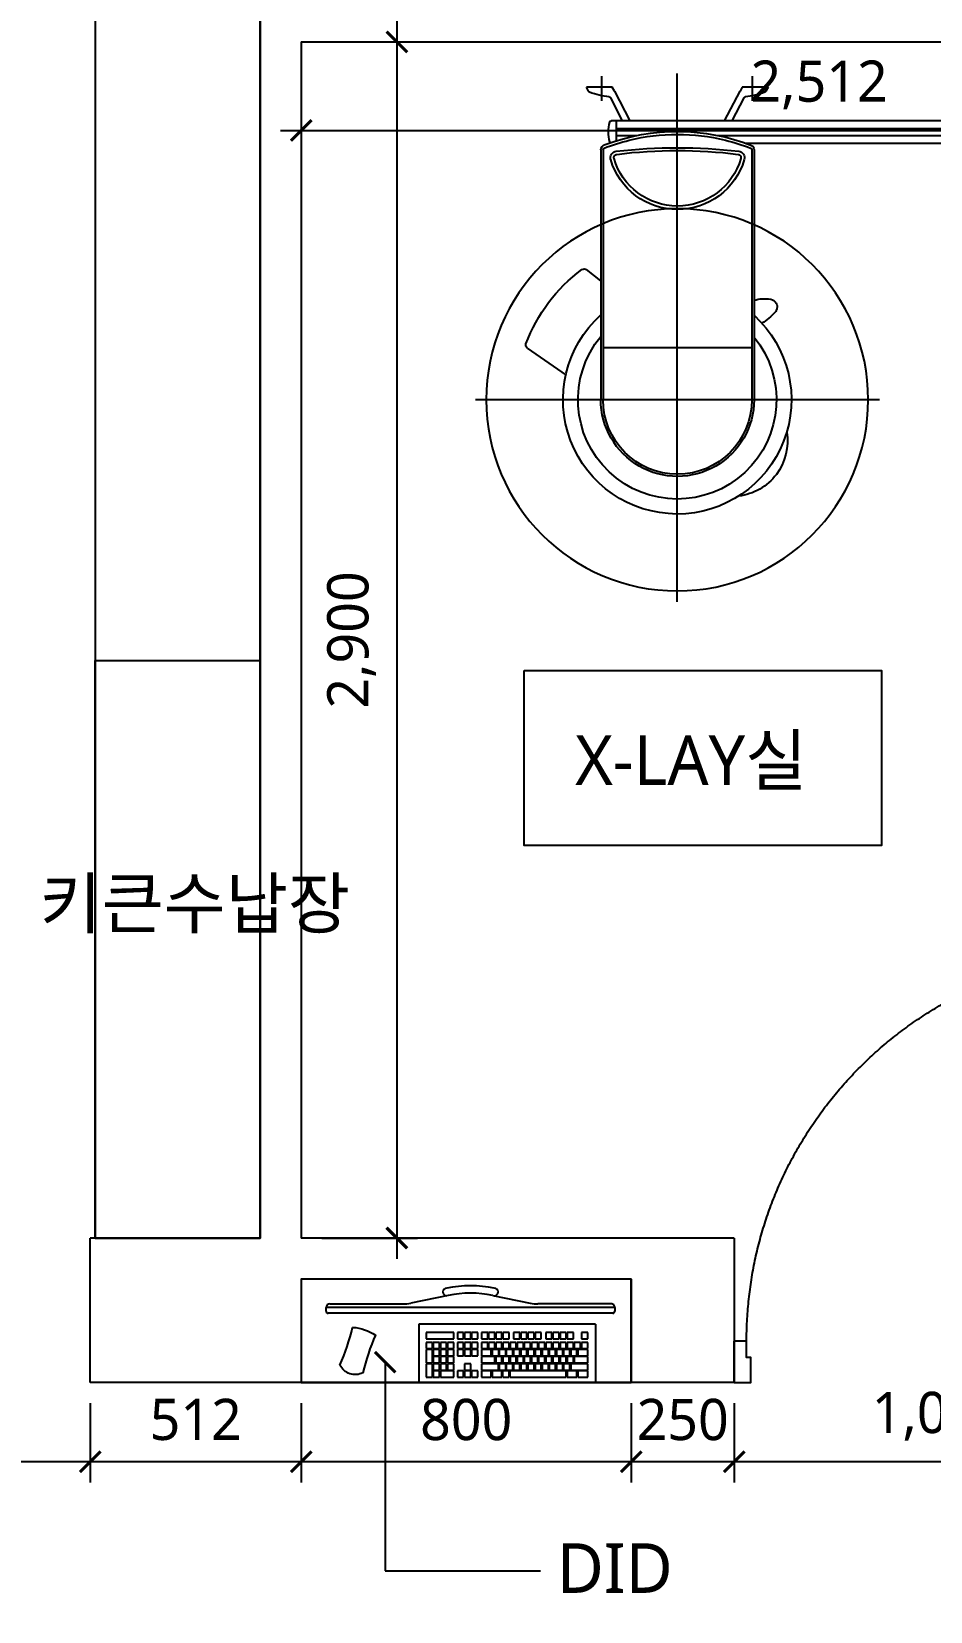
# Model space of a CAD drawing. Header units: metres. Extents: x 11578468 to 47831421, y -58341524 to -14256839.
# Drawn here: x 23789298 to 23791478, y -29031942 to -29028112 of the extents above; entities that cross this region are included whole.
import ezdxf

# ---------------------------------------------------------------- set-up
doc = ezdxf.new("R2010")
doc.units = ezdxf.units.M
doc.header["$LTSCALE"] = 50
doc.header["$MEASUREMENT"] = 0
doc.linetypes.add('CENTER2', pattern=[28.575, 19.05, -3.175, 3.175, -3.175])
doc.linetypes.add('CENTERX2', pattern=[4, 2.5, -0.5, 0.5, -0.5])
doc.layers.get('0').update_dxf_attribs({"linetype": 'CONTINUOUS'})
doc.layers.get('DEFPOINTS').update_dxf_attribs({"linetype": 'CONTINUOUS'})
for name, color, linetype in [('TEX', 7, 'CONTINUOUS'), ('wall', 3, 'CONTINUOUS'), ('WIN', 4, 'CONTINUOUS'), ('家具', 251, 'CONTINUOUS'), ('가구', 6, 'CONTINUOUS')]:
    doc.layers.add(name, color=color, linetype=linetype)
doc.layers.add('wall2', color=3, linetype='CONTINUOUS', lineweight=25)
doc.styles.add('HY 울릉도 L', font='malgun.ttf')
doc.styles.add('JT1', font='malgun.ttf')
doc.dimstyles.new('사본 50', dxfattribs={"dimscale": 50, "dimtxt": 2, "dimasz": 1, "dimexe": 1, "dimexo": 1, "dimgap": 1, "dimtad": 1, "dimdec": 0, "dimrnd": 0.05, "dimdsep": 46, "dimlunit": 6, "dimtxsty": 'HY 울릉도 L', "dimblk": 'ARCHTICK', "dimcen": 2.5, "dimdle": 1, "dimclrd": 133, "dimclre": 133, "dimclrt": 30, "dimadec": 0, "dimazin": 0, "dimtfac": 1, "dimtdec": 0, "dimtix": 1, "dimtmove": 2, "dimatfit": 3, "dimldrblk": 'ARCHTICK', "dimfxl": 1, "dimlwd": -1, "dimlwe": -1, "dimarcsym": 0})

# ---------------------------------------------------------------- blocks, each defined once
blk = doc.blocks.new('CT机')
at = {"layer": '家具', "color": 8, "linetype": 'CENTERX2', "ltscale": 0.01}
for p, q in [((9937.4, 2413), (9937.4, 2480.3)), ((10140.4, 1063.6), (10140.4, 2486.8)), ((10343.3, 2413), (10343.3, 2480.3)), ((9595.3, 1608.1), (10684.3, 1608.1))]:
    blk.add_line(p, q, dxfattribs=at)
at = {"layer": '家具'}
for p, q in [((9895.5, 2450.6), (9965.4, 2450.6)), ((9895.5, 2450.6), (9901.5, 2439.1)), ((9965.4, 2450.6), (9971, 2439.7)), ((9971, 2439.7), (9971.1, 2439.7)), ((10012.9, 2359.2), (9971.1, 2439.7)), ((10309.6, 2439.7), (10267.8, 2359.2)), ((10309.6, 2439.7), (10309.7, 2439.7)), ((10309.7, 2439.7), (10315.3, 2450.6)), ((10315.3, 2450.6), (10385.2, 2450.6)), ((10379.2, 2439.1), (10385.2, 2450.6)), ((8723.7, 2003.3), (8892, 2399.9)), ((9961, 2421.3), (9993.2, 2359.2)), ((10287.5, 2359.2), (10319.7, 2421.3)), ((9207.7, 2359.2), (10318, 2359.2)), ((10305.2, 2359.2), (10305.2, 2305.5)), ((9957.4, 2299.8), (9300.3, 2299.8)), ((10305.2, 2320.1), (10249, 2320.1)), ((9933.3, 2281.3), (9933.3, 1608.1)), ((10346.4, 2281.3), (10346.4, 1608.1)), ((9370.4, 2196.8), (9202, 1800.2)), ((10346.3, 1928.3), (10385, 1958.8)), ((9939.5, 1748.1), (10340.2, 1748.1)), ((10544.5, 1747.1), (10439.8, 1674.7))]:
    blk.add_line(p, q, dxfattribs=at)
at = {"layer": '家具', "color": 251}
for p, q in [((10305.2, 2338.9), (9243.7, 2338.9)), ((10030.7, 2320.1), (9272.7, 2320.1)), ((9939.5, 2281.3), (9939.5, 1608.1)), ((10340.2, 2281.3), (10340.2, 1608.1))]:
    blk.add_line(p, q, dxfattribs=at)
at = {"layer": '家具'}
for centre, major_axis, start_param, end_param in [((8933, 2382.5), (-31.5, -31.5), 3.926034, 5.096361), ((8930, 1824.4), (-426.1, -426.1), 3.129187, 3.921943), ((9905.9, 2441.3), (-3.5, -3.5), -0.306742, 0.410644), ((9976.6, 2621), (-140, 140), 1.981441, 2.25755), ((10304.1, 2621), (-140, -140), 0.884042, 1.160152), ((10374.8, 2441.3), (-3.5, 3.5), 2.730948, 3.448334), ((9004.8, 2339), (-34, 34), 5.808719, 6.728091), ((9066.7, 2146.2), (-177.2, -177.2), 3.758531, 4.237682), ((9026.3, 2051.3), (-248.7, 248.7), 4.931336, 5.261387), ((9956.6, 2419), (-3.5, -3.5), 2.834851, 3.828347), ((10324.1, 2419), (-3.5, 3.5), 5.596431, 6.589927), ((9066.6, 2146.3), (-177.2, 177.2), 4.384245, 4.863395), ((10139.8, 1782.8), (-387.7, -387.7), 3.563968, 4.300302), ((10317.9, 2354.6), (-3.24, -3.24), 2.672465, 3.900286), ((10226.9, 2329.5), (-70, -70), 2.084765, 2.627624), ((10318.5, 2304), (-2.8, -2.8), 1.411055, 2.084755), ((9248.3, 2235.7), (-34, -34), 1.893836, 2.813207), ((9947.5, 2281.3), (-10.1, 10.1), 6.065564, 7.070619), ((9976.8, 2260.2), (-12.4, 12.4), 5.623702, 7.354527), ((9977.7, 2260.3), (-6.4, -6.4), 4.053337, 5.784262), ((10139.8, 2308), (-125.9, 125.9), 1.071873, 3.640516), ((10139.8, 845), (-1019.7, -1019.7), 3.812134, 4.041848), ((10139.8, 984.2), (-916, -916), 3.800644, 4.053337), ((10301.9, 2260.3), (-6.4, 6.4), 3.640516, 5.371441), ((10302.9, 2260.2), (-12.4, 12.4), 3.641048, 5.371872), ((10332.1, 2281.3), (-10.1, 10.1), 3.924955, 5.329229), ((9329.4, 2214.2), (-31.5, -31.5), 1.954769, 3.125097), ((10139.8, 2308.1), (-132.6, 132.6), 1.071298, 3.641091), ((9040.1, 2083.7), (-117.9, -117.9), -1.125128, 1.893073), ((10140.4, 1608.1), (-364, 364), 0.785398, 7.068583), ((8764.6, 1985.9), (-31.5, -31.5), -1.186824, 0.286236), ((10391.1, 1950.8), (-7.07, 7.07), 4.865147, 6.152286), ((10139.8, 1608.1), (-307.6, 307.6), 4.280378, 4.865147), ((9863.5, 4023.4), (-1668.4, 1668.4), 1.861532, 2.048005), ((9894.9, 1854), (-18.4, -18.4), 4.175297, 4.905165), ((9904.6, 1783.2), (-68.8, -68.8), 3.627228, 4.093164), ((10140.4, 1608.1), (-297.7, -77.7), -1.088128, 3.723453), ((9890.2, 1858.9), (-13.7, 13.7), 0.268823, 1.052289), ((9889.5, 1857.3), (-12.9, -12.9), -0.595835, 0.009098), ((10026.7, 1985), (-145.5, -145.5), -0.031593, 0.193767), ((9161.1, 1817.6), (-31.5, -31.5), 0.481709, 1.954769), ((10140.4, 1608.1), (-189, -189), -1.470299, 3.047153), ((10538.5, 1755.2), (-7.07, 7.07), 2.99324, 4.280378), ((10139.8, 1608.1), (-146, 146), 0.785398, 3.926991), ((9992.5, 1497), (-105.6, 105.6), 0.622062, 2.23845)]:
    blk.add_ellipse(centre, major_axis=major_axis, ratio=1, start_param=start_param, end_param=end_param, dxfattribs=at)
at = {"layer": '家具', "color": 251}
for centre, major_axis, start_param, end_param in [((10142.2, 1772.9), (-389.3, -389.3), 4.169327, 4.297818), ((10139.8, 1781.2), (-383.2, -383.2), 3.685255, 4.168727), ((10137.5, 1772.9), (-389.3, 389.3), 5.126958, 5.255453), ((9944.6, 2281.3), (-3.59, 3.59), 5.868761, 7.068207), ((10335.1, 2281.3), (-3.59, -3.59), 2.356571, 3.556017), ((10139.8, 1608.1), (-141.7, -141.7), -0.785398, 2.356194)]:
    blk.add_ellipse(centre, major_axis=major_axis, ratio=1, start_param=start_param, end_param=end_param, dxfattribs=at)
at = {"layer": '家具'}
for points, knots in [([(8959.5, 2355.1), (8951.9, 2333.7), (8937.6, 2293.4), (8917.3, 2236.2), (8899.4, 2185.6), (8888.1, 2154), (8882.9, 2139.3)], [0, 0, 0, 0, 68.626498, 129.641678, 183.841932, 231.31563, 231.31563, 231.31563, 231.31563]), ([(9189.3, 2009.2), (9196.3, 2023.3), (9211.3, 2053.5), (9235.3, 2101.8), (9262.3, 2156), (9281.3, 2194.2), (9291.3, 2214.2)], [0, 0, 0, 0, 47.690633, 102.195027, 163.378696, 231.31563, 231.31563, 231.31563, 231.31563]), ([(8801.3, 2186.2), (8802.3, 2189.2), (8804.4, 2195.3), (8807.3, 2200.9), (8808.8, 2203.8)], [0, 0, 0, 0, 9.665258, 19.331666, 19.331666, 19.331666, 19.331666])]:
    blk.add_open_spline(points, degree=3, knots=knots, dxfattribs=at)
blk = doc.blocks.new('374982739')
for p, q in [((23848107.6, -29101178.4), (23848107.6, -29101356.3)), ((23848116.6, -29101169.4), (23848116.6, -29101169.4)), ((23848116.6, -29101169.4), (23848125.6, -29101169.4)), ((23848130.1, -29101173.9), (23848130.1, -29101864.9)), ((23848156.4, -29101216.2), (23848298.1, -29101216.2)), ((23848156.4, -29101216.2), (23848156.4, -29101644.8)), ((23848177.1, -29101235.2), (23848177.1, -29101250.4)), ((23848192.2, -29101235.2), (23848177.1, -29101235.2)), ((23848192.2, -29101250.4), (23848192.2, -29101235.2)), ((23848200.9, -29101235.2), (23848200.9, -29101250.4)), ((23848216, -29101235.2), (23848200.9, -29101235.2)), ((23848216, -29101250.4), (23848216, -29101235.2)), ((23848218.2, -29101235.2), (23848218.2, -29101259)), ((23848233.3, -29101235.2), (23848218.2, -29101235.2)), ((23848233.3, -29101259), (23848233.3, -29101235.2)), ((23848235.5, -29101235.2), (23848235.5, -29101267.7)), ((23848250.7, -29101235.2), (23848235.5, -29101235.2)), ((23848250.7, -29101267.7), (23848250.7, -29101235.2)), ((23848252.8, -29101235.2), (23848252.8, -29101276.4)), ((23848268, -29101235.2), (23848252.8, -29101235.2)), ((23848268, -29101276.4), (23848268, -29101235.2)), ((23848270.1, -29101235.2), (23848270.1, -29101259)), ((23848285.3, -29101235.2), (23848270.1, -29101235.2)), ((23848285.3, -29101259), (23848285.3, -29101235.2)), ((23848298.1, -29101644.8), (23848298.1, -29101216.2)), ((23848177.1, -29101250.4), (23848192.2, -29101250.4)), ((23848177.1, -29101269.9), (23848177.1, -29101285)), ((23848192.2, -29101269.9), (23848177.1, -29101269.9)), ((23848192.2, -29101285), (23848192.2, -29101269.9)), ((23848200.9, -29101250.4), (23848216, -29101250.4)), ((23848216, -29101252.6), (23848200.9, -29101252.6)), ((23848200.9, -29101252.6), (23848200.9, -29101267.7)), ((23848200.9, -29101267.7), (23848216, -29101267.7)), ((23848216, -29101269.9), (23848200.9, -29101269.9)), ((23848200.9, -29101269.9), (23848200.9, -29101285)), ((23848216, -29101267.7), (23848216, -29101252.6)), ((23848216, -29101285), (23848216, -29101269.9)), ((23848218.2, -29101259), (23848233.3, -29101259)), ((23848218.2, -29101261.2), (23848218.2, -29101276.4)), ((23848233.3, -29101261.2), (23848218.2, -29101261.2)), ((23848218.2, -29101276.4), (23848233.3, -29101276.4)), ((23848218.2, -29101278.5), (23848218.2, -29101293.7)), ((23848233.3, -29101278.5), (23848218.2, -29101278.5)), ((23848233.3, -29101276.4), (23848233.3, -29101261.2)), ((23848233.3, -29101293.7), (23848233.3, -29101278.5)), ((23848235.5, -29101267.7), (23848250.7, -29101267.7)), ((23848235.5, -29101269.9), (23848235.5, -29101285)), ((23848250.7, -29101269.9), (23848235.5, -29101269.9)), ((23848250.7, -29101285), (23848250.7, -29101269.9)), ((23848252.8, -29101276.4), (23848268, -29101276.4)), ((23848252.8, -29101278.5), (23848252.8, -29101293.7)), ((23848268, -29101278.5), (23848252.8, -29101278.5)), ((23848268, -29101293.7), (23848268, -29101278.5)), ((23848270.1, -29101259), (23848285.3, -29101259)), ((23848270.1, -29101261.2), (23848270.1, -29101285)), ((23848285.3, -29101261.2), (23848270.1, -29101261.2)), ((23848285.3, -29101285), (23848285.3, -29101261.2)), ((23848177.1, -29101285), (23848192.2, -29101285)), ((23848177.1, -29101287.2), (23848177.1, -29101302.3)), ((23848192.2, -29101287.2), (23848177.1, -29101287.2)), ((23848177.1, -29101302.3), (23848192.2, -29101302.3)), ((23848177.1, -29101304.5), (23848177.1, -29101319.6)), ((23848192.2, -29101304.5), (23848177.1, -29101304.5)), ((23848192.2, -29101302.3), (23848192.2, -29101287.2)), ((23848192.2, -29101319.6), (23848192.2, -29101304.5)), ((23848200.9, -29101285), (23848216, -29101285)), ((23848200.9, -29101287.2), (23848200.9, -29101302.3)), ((23848216, -29101287.2), (23848200.9, -29101287.2)), ((23848200.9, -29101302.3), (23848216, -29101302.3)), ((23848216, -29101304.5), (23848200.9, -29101304.5)), ((23848200.9, -29101304.5), (23848200.9, -29101319.6)), ((23848216, -29101302.3), (23848216, -29101287.2)), ((23848216, -29101319.6), (23848216, -29101304.5)), ((23848218.2, -29101293.7), (23848233.3, -29101293.7)), ((23848218.2, -29101295.8), (23848218.2, -29101311)), ((23848233.3, -29101295.8), (23848218.2, -29101295.8)), ((23848218.2, -29101311), (23848233.3, -29101311)), ((23848218.2, -29101313.2), (23848218.2, -29101328.3)), ((23848233.3, -29101313.2), (23848218.2, -29101313.2)), ((23848233.3, -29101311), (23848233.3, -29101295.8)), ((23848233.3, -29101328.3), (23848233.3, -29101313.2)), ((23848235.5, -29101285), (23848250.7, -29101285)), ((23848235.5, -29101287.2), (23848235.5, -29101302.3)), ((23848250.7, -29101287.2), (23848235.5, -29101287.2)), ((23848235.5, -29101302.3), (23848250.7, -29101302.3)), ((23848250.7, -29101304.5), (23848235.5, -29101304.5)), ((23848235.5, -29101304.5), (23848235.5, -29101319.6)), ((23848250.7, -29101302.3), (23848250.7, -29101287.2)), ((23848250.7, -29101319.6), (23848250.7, -29101304.5)), ((23848252.8, -29101293.7), (23848268, -29101293.7)), ((23848252.8, -29101295.8), (23848252.8, -29101311)), ((23848268, -29101295.8), (23848252.8, -29101295.8)), ((23848252.8, -29101311), (23848268, -29101311)), ((23848252.8, -29101313.2), (23848252.8, -29101328.3)), ((23848268, -29101313.2), (23848252.8, -29101313.2)), ((23848268, -29101311), (23848268, -29101295.8)), ((23848268, -29101328.3), (23848268, -29101313.2)), ((23848270.1, -29101285), (23848285.3, -29101285)), ((23848270.1, -29101287.2), (23848270.1, -29101423.5)), ((23848285.3, -29101287.2), (23848270.1, -29101287.2)), ((23848285.3, -29101423.5), (23848285.3, -29101287.2)), ((23848177.1, -29101319.6), (23848192.2, -29101319.6)), ((23848177.1, -29101321.8), (23848177.1, -29101337)), ((23848192.2, -29101321.8), (23848177.1, -29101321.8)), ((23848177.1, -29101337), (23848192.2, -29101337)), ((23848177.1, -29101347.8), (23848177.1, -29101362.9)), ((23848192.2, -29101347.8), (23848177.1, -29101347.8)), ((23848192.2, -29101337), (23848192.2, -29101321.8)), ((23848192.2, -29101362.9), (23848192.2, -29101347.8)), ((23848200.9, -29101319.6), (23848216, -29101319.6)), ((23848216, -29101321.8), (23848200.9, -29101321.8)), ((23848200.9, -29101321.8), (23848200.9, -29101337)), ((23848200.9, -29101337), (23848216, -29101337)), ((23848200.9, -29101339.1), (23848200.9, -29101354.3)), ((23848216, -29101339.1), (23848200.9, -29101339.1)), ((23848200.9, -29101354.3), (23848216, -29101354.3)), ((23848200.9, -29101356.4), (23848200.9, -29101371.6)), ((23848216, -29101356.4), (23848200.9, -29101356.4)), ((23848216, -29101337), (23848216, -29101321.8)), ((23848216, -29101354.3), (23848216, -29101339.1)), ((23848216, -29101371.6), (23848216, -29101356.4)), ((23848218.2, -29101328.3), (23848233.3, -29101328.3)), ((23848218.2, -29101330.5), (23848218.2, -29101345.6)), ((23848233.3, -29101330.5), (23848218.2, -29101330.5)), ((23848218.2, -29101345.6), (23848233.3, -29101345.6)), ((23848233.3, -29101347.8), (23848218.2, -29101347.8)), ((23848218.2, -29101347.8), (23848218.2, -29101362.9)), ((23848233.3, -29101345.6), (23848233.3, -29101330.5)), ((23848233.3, -29101362.9), (23848233.3, -29101347.8)), ((23848235.5, -29101319.6), (23848250.7, -29101319.6)), ((23848250.7, -29101321.8), (23848235.5, -29101321.8)), ((23848235.5, -29101321.8), (23848235.5, -29101337)), ((23848235.5, -29101337), (23848250.7, -29101337)), ((23848235.5, -29101339.1), (23848235.5, -29101354.3)), ((23848250.7, -29101339.1), (23848235.5, -29101339.1)), ((23848235.5, -29101354.3), (23848250.7, -29101354.3)), ((23848235.5, -29101356.4), (23848235.5, -29101371.6)), ((23848250.7, -29101356.4), (23848235.5, -29101356.4)), ((23848250.7, -29101337), (23848250.7, -29101321.8)), ((23848250.7, -29101354.3), (23848250.7, -29101339.1)), ((23848250.7, -29101371.6), (23848250.7, -29101356.4)), ((23848252.8, -29101328.3), (23848268, -29101328.3)), ((23848252.8, -29101330.5), (23848252.8, -29101345.6)), ((23848268, -29101330.5), (23848252.8, -29101330.5)), ((23848252.8, -29101345.6), (23848268, -29101345.6)), ((23848252.8, -29101347.8), (23848252.8, -29101362.9)), ((23848268, -29101347.8), (23848252.8, -29101347.8)), ((23848268, -29101345.6), (23848268, -29101330.5)), ((23848268, -29101362.9), (23848268, -29101347.8)), ((23848087.2, -29101465.3), (23848105.8, -29101374.3)), ((23848177.1, -29101362.9), (23848192.2, -29101362.9)), ((23848177.1, -29101365.1), (23848177.1, -29101380.3)), ((23848192.2, -29101365.1), (23848177.1, -29101365.1)), ((23848177.1, -29101380.3), (23848192.2, -29101380.3)), ((23848192.2, -29101382.4), (23848177.1, -29101382.4)), ((23848177.1, -29101382.4), (23848177.1, -29101397.6)), ((23848192.2, -29101380.3), (23848192.2, -29101365.1)), ((23848192.2, -29101397.6), (23848192.2, -29101382.4)), ((23848200.9, -29101371.6), (23848216, -29101371.6)), ((23848200.9, -29101373.8), (23848200.9, -29101388.9)), ((23848216, -29101373.8), (23848200.9, -29101373.8)), ((23848200.9, -29101388.9), (23848216, -29101388.9)), ((23848200.9, -29101391.1), (23848200.9, -29101406.2)), ((23848216, -29101391.1), (23848200.9, -29101391.1)), ((23848216, -29101388.9), (23848216, -29101373.8)), ((23848216, -29101406.2), (23848216, -29101391.1)), ((23848218.2, -29101362.9), (23848233.3, -29101362.9)), ((23848218.2, -29101365.1), (23848218.2, -29101380.3)), ((23848233.3, -29101365.1), (23848218.2, -29101365.1)), ((23848218.2, -29101380.3), (23848233.3, -29101380.3)), ((23848233.3, -29101382.4), (23848218.2, -29101382.4)), ((23848218.2, -29101382.4), (23848218.2, -29101397.6)), ((23848233.3, -29101380.3), (23848233.3, -29101365.1)), ((23848233.3, -29101397.6), (23848233.3, -29101382.4)), ((23848235.5, -29101371.6), (23848250.7, -29101371.6)), ((23848235.5, -29101373.8), (23848235.5, -29101388.9)), ((23848250.7, -29101373.8), (23848235.5, -29101373.8)), ((23848235.5, -29101388.9), (23848250.7, -29101388.9)), ((23848250.7, -29101391.1), (23848235.5, -29101391.1)), ((23848235.5, -29101391.1), (23848235.5, -29101406.2)), ((23848250.7, -29101388.9), (23848250.7, -29101373.8)), ((23848250.7, -29101406.2), (23848250.7, -29101391.1)), ((23848252.8, -29101362.9), (23848268, -29101362.9)), ((23848252.8, -29101365.1), (23848252.8, -29101380.3)), ((23848268, -29101365.1), (23848252.8, -29101365.1)), ((23848252.8, -29101380.3), (23848268, -29101380.3)), ((23848252.8, -29101382.4), (23848252.8, -29101397.6)), ((23848268, -29101382.4), (23848252.8, -29101382.4)), ((23848268, -29101380.3), (23848268, -29101365.1)), ((23848268, -29101397.6), (23848268, -29101382.4)), ((23848177.1, -29101397.6), (23848192.2, -29101397.6)), ((23848177.1, -29101399.7), (23848177.1, -29101414.9)), ((23848192.2, -29101399.7), (23848177.1, -29101399.7)), ((23848177.1, -29101414.9), (23848192.2, -29101414.9)), ((23848177.1, -29101425.7), (23848177.1, -29101440.9)), ((23848192.2, -29101425.7), (23848177.1, -29101425.7)), ((23848192.2, -29101414.9), (23848192.2, -29101399.7)), ((23848192.2, -29101440.9), (23848192.2, -29101425.7)), ((23848200.9, -29101406.2), (23848216, -29101406.2)), ((23848216, -29101408.4), (23848200.9, -29101408.4)), ((23848200.9, -29101408.4), (23848200.9, -29101423.5)), ((23848200.9, -29101423.5), (23848216, -29101423.5)), ((23848216, -29101425.7), (23848200.9, -29101425.7)), ((23848200.9, -29101425.7), (23848200.9, -29101440.9)), ((23848216, -29101423.5), (23848216, -29101408.4)), ((23848216, -29101440.9), (23848216, -29101425.7)), ((23848218.2, -29101397.6), (23848233.3, -29101397.6)), ((23848218.2, -29101399.7), (23848218.2, -29101414.9)), ((23848233.3, -29101399.7), (23848218.2, -29101399.7)), ((23848218.2, -29101414.9), (23848233.3, -29101414.9)), ((23848218.2, -29101417), (23848218.2, -29101432.2)), ((23848233.3, -29101417), (23848218.2, -29101417)), ((23848233.3, -29101432.2), (23848218.2, -29101432.2)), ((23848233.3, -29101414.9), (23848233.3, -29101399.7)), ((23848233.3, -29101432.2), (23848233.3, -29101417)), ((23848235.5, -29101406.2), (23848250.7, -29101406.2)), ((23848235.5, -29101408.4), (23848235.5, -29101423.5)), ((23848250.7, -29101408.4), (23848235.5, -29101408.4)), ((23848235.5, -29101423.5), (23848250.7, -29101423.5)), ((23848250.7, -29101425.7), (23848235.5, -29101425.7)), ((23848235.5, -29101425.7), (23848235.5, -29101440.9)), ((23848250.7, -29101423.5), (23848250.7, -29101408.4)), ((23848250.7, -29101440.9), (23848250.7, -29101425.7)), ((23848252.8, -29101397.6), (23848268, -29101397.6)), ((23848268, -29101399.7), (23848252.8, -29101399.7)), ((23848252.8, -29101399.7), (23848252.8, -29101414.9)), ((23848252.8, -29101414.9), (23848268, -29101414.9)), ((23848252.8, -29101417), (23848252.8, -29101432.2)), ((23848268, -29101417), (23848252.8, -29101417)), ((23848268, -29101432.2), (23848252.8, -29101432.2)), ((23848268, -29101414.9), (23848268, -29101399.7)), ((23848268, -29101432.2), (23848268, -29101417)), ((23848285.3, -29101423.5), (23848270.1, -29101423.5)), ((23848285.3, -29101425.7), (23848270.1, -29101425.7)), ((23848270.1, -29101425.7), (23848270.1, -29101440.9)), ((23848285.3, -29101440.9), (23848285.3, -29101425.7)), ((23848177.1, -29101440.9), (23848192.2, -29101440.9)), ((23848177.1, -29101443), (23848177.1, -29101458.2)), ((23848192.2, -29101443), (23848177.1, -29101443)), ((23848177.1, -29101458.2), (23848192.2, -29101458.2)), ((23848177.1, -29101460.3), (23848177.1, -29101475.5)), ((23848192.2, -29101460.3), (23848177.1, -29101460.3)), ((23848192.2, -29101458.2), (23848192.2, -29101443)), ((23848192.2, -29101475.5), (23848192.2, -29101460.3)), ((23848200.9, -29101440.9), (23848216, -29101440.9)), ((23848216, -29101443), (23848200.9, -29101443)), ((23848200.9, -29101443), (23848200.9, -29101458.2)), ((23848200.9, -29101458.2), (23848216, -29101458.2)), ((23848216, -29101460.3), (23848200.9, -29101460.3)), ((23848200.9, -29101460.3), (23848200.9, -29101475.5)), ((23848216, -29101458.2), (23848216, -29101443)), ((23848216, -29101475.5), (23848216, -29101460.3)), ((23848218.2, -29101434.4), (23848218.2, -29101449.5)), ((23848218.2, -29101434.4), (23848233.3, -29101434.4)), ((23848218.2, -29101449.5), (23848233.3, -29101449.5)), ((23848218.2, -29101451.7), (23848218.2, -29101466.8)), ((23848218.2, -29101451.7), (23848233.3, -29101451.7)), ((23848218.2, -29101466.8), (23848233.3, -29101466.8)), ((23848218.2, -29101469), (23848218.2, -29101492.8)), ((23848233.3, -29101469), (23848218.2, -29101469)), ((23848233.3, -29101449.5), (23848233.3, -29101434.4)), ((23848233.3, -29101466.8), (23848233.3, -29101451.7)), ((23848233.3, -29101492.8), (23848233.3, -29101469)), ((23848235.5, -29101440.9), (23848250.7, -29101440.9)), ((23848235.5, -29101443), (23848235.5, -29101458.2)), ((23848250.7, -29101443), (23848235.5, -29101443)), ((23848235.5, -29101458.2), (23848250.7, -29101458.2)), ((23848235.5, -29101460.3), (23848235.5, -29101492.8)), ((23848250.7, -29101460.3), (23848235.5, -29101460.3)), ((23848250.7, -29101458.2), (23848250.7, -29101443)), ((23848250.7, -29101492.8), (23848250.7, -29101460.3)), ((23848252.8, -29101434.4), (23848252.8, -29101449.5)), ((23848252.8, -29101434.4), (23848268, -29101434.4)), ((23848252.8, -29101449.5), (23848268, -29101449.5)), ((23848252.8, -29101451.7), (23848252.8, -29101492.8)), ((23848268, -29101451.7), (23848252.8, -29101451.7)), ((23848268, -29101449.5), (23848268, -29101434.4)), ((23848268, -29101492.8), (23848268, -29101451.7)), ((23848285.3, -29101440.9), (23848270.1, -29101440.9)), ((23848270.1, -29101443), (23848270.1, -29101466.8)), ((23848285.3, -29101443), (23848270.1, -29101443)), ((23848270.1, -29101466.8), (23848285.3, -29101466.8)), ((23848270.1, -29101469), (23848270.1, -29101492.8)), ((23848285.3, -29101469), (23848270.1, -29101469)), ((23848285.3, -29101466.8), (23848285.3, -29101443)), ((23848285.3, -29101492.8), (23848285.3, -29101469)), ((23848177.1, -29101475.5), (23848192.2, -29101475.5)), ((23848177.1, -29101477.6), (23848177.1, -29101492.8)), ((23848192.2, -29101477.6), (23848177.1, -29101477.6)), ((23848177.1, -29101492.8), (23848192.2, -29101492.8)), ((23848177.1, -29101501.5), (23848177.1, -29101516.6)), ((23848192.2, -29101501.5), (23848177.1, -29101501.5)), ((23848192.2, -29101492.8), (23848192.2, -29101477.6)), ((23848192.2, -29101516.6), (23848192.2, -29101501.5)), ((23848200.9, -29101475.5), (23848216, -29101475.5)), ((23848200.9, -29101477.6), (23848200.9, -29101492.8)), ((23848216, -29101477.6), (23848200.9, -29101477.6)), ((23848200.9, -29101492.8), (23848216, -29101492.8)), ((23848216, -29101501.5), (23848200.9, -29101501.5)), ((23848200.9, -29101501.5), (23848200.9, -29101516.6)), ((23848216, -29101492.8), (23848216, -29101477.6)), ((23848216, -29101516.6), (23848216, -29101501.5)), ((23848218.2, -29101492.8), (23848233.3, -29101492.8)), ((23848218.2, -29101501.5), (23848218.2, -29101516.6)), ((23848233.3, -29101501.5), (23848218.2, -29101501.5)), ((23848233.3, -29101516.6), (23848233.3, -29101501.5)), ((23848235.5, -29101492.8), (23848250.7, -29101492.8)), ((23848252.8, -29101492.8), (23848268, -29101492.8)), ((23848270.1, -29101492.8), (23848285.3, -29101492.8)), ((23848270.1, -29101501.5), (23848270.1, -29101516.6)), ((23848285.3, -29101501.5), (23848270.1, -29101501.5)), ((23848285.3, -29101516.6), (23848285.3, -29101501.5)), ((23848177.1, -29101516.6), (23848192.2, -29101516.6)), ((23848177.1, -29101518.8), (23848177.1, -29101533.9)), ((23848192.2, -29101518.8), (23848177.1, -29101518.8)), ((23848177.1, -29101533.9), (23848192.2, -29101533.9)), ((23848177.1, -29101536.1), (23848177.1, -29101551.2)), ((23848192.2, -29101536.1), (23848177.1, -29101536.1)), ((23848192.2, -29101533.9), (23848192.2, -29101518.8)), ((23848192.2, -29101551.2), (23848192.2, -29101536.1)), ((23848200.9, -29101516.6), (23848216, -29101516.6)), ((23848216, -29101518.8), (23848200.9, -29101518.8)), ((23848200.9, -29101518.8), (23848200.9, -29101533.9)), ((23848200.9, -29101533.9), (23848216, -29101533.9)), ((23848200.9, -29101536.1), (23848200.9, -29101551.2)), ((23848216, -29101536.1), (23848200.9, -29101536.1)), ((23848216, -29101533.9), (23848216, -29101518.8)), ((23848216, -29101551.2), (23848216, -29101536.1)), ((23848218.2, -29101516.6), (23848233.3, -29101516.6)), ((23848218.2, -29101518.8), (23848218.2, -29101533.9)), ((23848233.3, -29101518.8), (23848218.2, -29101518.8)), ((23848218.2, -29101533.9), (23848233.3, -29101533.9)), ((23848218.2, -29101536.1), (23848218.2, -29101551.2)), ((23848233.3, -29101536.1), (23848218.2, -29101536.1)), ((23848233.3, -29101533.9), (23848233.3, -29101518.8)), ((23848233.3, -29101551.2), (23848233.3, -29101536.1)), ((23848252.8, -29101518.8), (23848252.8, -29101533.9)), ((23848268, -29101518.8), (23848252.8, -29101518.8)), ((23848252.8, -29101533.9), (23848268, -29101533.9)), ((23848268, -29101533.9), (23848268, -29101518.8)), ((23848270.1, -29101516.6), (23848285.3, -29101516.6)), ((23848285.3, -29101518.8), (23848270.1, -29101518.8)), ((23848270.1, -29101518.8), (23848270.1, -29101533.9)), ((23848270.1, -29101533.9), (23848285.3, -29101533.9)), ((23848270.1, -29101536.1), (23848270.1, -29101551.2)), ((23848285.3, -29101536.1), (23848270.1, -29101536.1)), ((23848285.3, -29101533.9), (23848285.3, -29101518.8)), ((23848285.3, -29101551.2), (23848285.3, -29101536.1)), ((23848177.1, -29101551.2), (23848192.2, -29101551.2)), ((23848177.1, -29101559.9), (23848177.1, -29101627)), ((23848192.2, -29101559.9), (23848177.1, -29101559.9)), ((23848192.2, -29101627), (23848192.2, -29101559.9)), ((23848200.9, -29101551.2), (23848216, -29101551.2)), ((23848216, -29101559.9), (23848200.9, -29101559.9)), ((23848200.9, -29101559.9), (23848200.9, -29101575)), ((23848200.9, -29101575), (23848216, -29101575)), ((23848200.9, -29101577.2), (23848200.9, -29101592.4)), ((23848216, -29101577.2), (23848200.9, -29101577.2)), ((23848216, -29101575), (23848216, -29101559.9)), ((23848216, -29101592.4), (23848216, -29101577.2)), ((23848218.2, -29101551.2), (23848233.3, -29101551.2)), ((23848218.2, -29101559.9), (23848218.2, -29101575)), ((23848233.3, -29101559.9), (23848218.2, -29101559.9)), ((23848218.2, -29101575), (23848233.3, -29101575)), ((23848218.2, -29101577.2), (23848218.2, -29101592.4)), ((23848233.3, -29101577.2), (23848218.2, -29101577.2)), ((23848233.3, -29101575), (23848233.3, -29101559.9)), ((23848233.3, -29101592.4), (23848233.3, -29101577.2)), ((23848235.5, -29101559.9), (23848235.5, -29101575)), ((23848250.7, -29101559.9), (23848235.5, -29101559.9)), ((23848235.5, -29101575), (23848250.7, -29101575)), ((23848235.5, -29101577.2), (23848235.5, -29101592.4)), ((23848250.7, -29101577.2), (23848235.5, -29101577.2)), ((23848250.7, -29101575), (23848250.7, -29101559.9)), ((23848250.7, -29101592.4), (23848250.7, -29101577.2)), ((23848252.8, -29101559.9), (23848252.8, -29101575)), ((23848268, -29101559.9), (23848252.8, -29101559.9)), ((23848252.8, -29101575), (23848268, -29101575)), ((23848252.8, -29101577.2), (23848252.8, -29101592.4)), ((23848268, -29101577.2), (23848252.8, -29101577.2)), ((23848268, -29101575), (23848268, -29101559.9)), ((23848268, -29101592.4), (23848268, -29101577.2)), ((23848270.1, -29101551.2), (23848285.3, -29101551.2)), ((23848270.1, -29101559.9), (23848270.1, -29101592.4)), ((23848285.3, -29101559.9), (23848270.1, -29101559.9)), ((23848285.3, -29101592.4), (23848285.3, -29101559.9)), ((23848200.9, -29101592.4), (23848216, -29101592.4)), ((23848216, -29101594.5), (23848200.9, -29101594.5)), ((23848200.9, -29101594.5), (23848200.9, -29101609.7)), ((23848200.9, -29101609.7), (23848216, -29101609.7)), ((23848200.9, -29101611.8), (23848200.9, -29101627)), ((23848216, -29101611.8), (23848200.9, -29101611.8)), ((23848216, -29101609.7), (23848216, -29101594.5)), ((23848216, -29101627), (23848216, -29101611.8)), ((23848218.2, -29101592.4), (23848233.3, -29101592.4)), ((23848218.2, -29101594.5), (23848218.2, -29101609.7)), ((23848233.3, -29101594.5), (23848218.2, -29101594.5)), ((23848218.2, -29101609.7), (23848233.3, -29101609.7)), ((23848218.2, -29101611.8), (23848218.2, -29101627)), ((23848250.7, -29101611.8), (23848218.2, -29101611.8)), ((23848233.3, -29101609.7), (23848233.3, -29101594.5)), ((23848235.5, -29101592.4), (23848250.7, -29101592.4)), ((23848250.7, -29101594.5), (23848235.5, -29101594.5)), ((23848235.5, -29101594.5), (23848235.5, -29101609.7)), ((23848235.5, -29101609.7), (23848250.7, -29101609.7)), ((23848250.7, -29101609.7), (23848250.7, -29101594.5)), ((23848250.7, -29101627), (23848250.7, -29101611.8)), ((23848252.8, -29101592.4), (23848268, -29101592.4)), ((23848268, -29101594.5), (23848252.8, -29101594.5)), ((23848252.8, -29101594.5), (23848252.8, -29101609.7)), ((23848252.8, -29101609.7), (23848268, -29101609.7)), ((23848252.8, -29101611.8), (23848252.8, -29101627)), ((23848285.3, -29101611.8), (23848252.8, -29101611.8)), ((23848268, -29101609.7), (23848268, -29101594.5)), ((23848270.1, -29101592.4), (23848285.3, -29101592.4)), ((23848285.3, -29101594.5), (23848270.1, -29101594.5)), ((23848270.1, -29101594.5), (23848270.1, -29101609.7)), ((23848270.1, -29101609.7), (23848285.3, -29101609.7)), ((23848285.3, -29101609.7), (23848285.3, -29101594.5)), ((23848285.3, -29101627), (23848285.3, -29101611.8)), ((23848156.4, -29101644.8), (23848298.1, -29101644.8)), ((23848177.1, -29101627), (23848192.2, -29101627)), ((23848200.9, -29101627), (23848216, -29101627)), ((23848218.2, -29101627), (23848250.7, -29101627)), ((23848252.8, -29101627), (23848285.3, -29101627))]:
    blk.add_line(p, q)
blk.add_lwpolyline([(23848087.2, -29101573.5), (23848105.8, -29101664.4)])
blk.add_lwpolyline([(23848256, -29101836, 0.043661), (23848164.5, -29101805.2, -0.131652), (23848183.2, -29101749.7, 0.043661), (23848274.7, -29101780.5, -0.414214)], format="xyb", close=True)
for centre, radius, start, end in [((23848116.6, -29101178.4), 9, 90.0015, 180.0015), ((23848125.6, -29101173.9), 4.5, 0.0015, 90.0015), ((23848017.6, -29101356.3), 90, 348.4413, 0.0015), ((23848351.7, -29101519.4), 288, 168.4413, 191.5616), ((23848078.7, -29101461.7), 9.2, 0.0015, 180.0015), ((23848351.7, -29101519.4), 270, 168.4413, 191.5616), ((23848078.7, -29101577.1), 9.2, 180.0015, 0.0015), ((23848017.6, -29101682.5), 90, 0.0015, 11.5616), ((23848125.6, -29101864.9), 4.5, 270.0015, 0.0015)]:
    blk.add_arc(centre, radius, start, end)
at = {"layer": '家具', "color": 251, "true_color": 0x636466}
for p, q in [((23848116.6, -29101169.4), (23848116.6, -29101869.4)), ((23848107.6, -29101860.4), (23848107.6, -29101682.5)), ((23848116.6, -29101869.4), (23848116.6, -29101869.4)), ((23848125.6, -29101869.4), (23848116.6, -29101869.4))]:
    blk.add_line(p, q, dxfattribs=at)
blk.add_arc((23848116.6, -29101860.4), 9, 180.0015, 270.0015, dxfattribs=at)
blk = doc.blocks.new('_ArchTick')
at = {"color": 0, "linetype": 'ByBlock', "const_width": 0.15}
blk.add_lwpolyline([(-0.5, -0.5), (0.5, 0.5)], dxfattribs=at)
blk = doc.blocks.new('*D2338')
at = {"layer": 'DEFPOINTS', "color": 0}
for p in [(23789951.9, -29028136.6), (23792463.7, -29028136.6), (23792463.7, -29028351.2)]:
    blk.add_point(p, dxfattribs=at)
at = {"layer": '가구', "color": 133, "ltscale": 10}
for p, q in [((23789951.9, -29028186.6), (23789951.9, -29028401.2)), ((23792463.7, -29028186.6), (23792463.7, -29028401.2)), ((23789901.9, -29028351.2), (23792513.7, -29028351.2))]:
    blk.add_line(p, q, dxfattribs=at)
at = {"layer": '가구', "color": 133, "xscale": 50, "yscale": 50, "zscale": 50, "rotation": 180}
blk.add_blockref('_ArchTick', (23789951.9, -29028351.2), dxfattribs=at)
at = {"layer": '가구', "color": 133, "xscale": 50, "yscale": 50, "zscale": 50}
blk.add_blockref('_ArchTick', (23792463.7, -29028351.2), dxfattribs=at)
at = {"layer": '가구', "color": 30, "ltscale": 10, "insert": (23791207.8, -29028240.8), "char_height": 100, "attachment_point": 5, "style": 'HY 울릉도 L'}
blk.add_mtext('2,512', dxfattribs=at)
blk = doc.blocks.new('*D2339')
at = {"layer": 'DEFPOINTS', "color": 0}
for p in [(23789951.9, -29028136.6), (23789951.9, -29031036.6), (23790183.8, -29031036.6)]:
    blk.add_point(p, dxfattribs=at)
at = {"layer": '가구', "color": 133, "ltscale": 10}
for p, q in [((23790183.8, -29028086.6), (23790183.8, -29031086.6)), ((23790001.9, -29028136.6), (23790233.8, -29028136.6)), ((23790001.9, -29031036.6), (23790233.8, -29031036.6))]:
    blk.add_line(p, q, dxfattribs=at)
at = {"layer": '가구', "color": 133, "xscale": 50, "yscale": 50, "zscale": 50}
for p, rotation in [((23790183.8, -29028136.6), 90), ((23790183.8, -29031036.6), 270)]:
    blk.add_blockref('_ArchTick', p, dxfattribs=dict(at, rotation=rotation))
at = {"layer": '가구', "color": 30, "ltscale": 10, "insert": (23790073.8, -29029586.6), "char_height": 100, "attachment_point": 5, "rotation": 90, "style": 'HY 울릉도 L'}
blk.add_mtext('2,900', dxfattribs=at)
blk = doc.blocks.new('*U2343')
at = {"layer": 'WIN', "linetype": 'Continuous', "transparency": 33554687}
for points in [[(30, 1140), (30, 200), (70, 200), (70, 1140)], [(0, 200), (0, 100), (40, 100), (40, 160), (30, 160), (30, 200)], [(1000, 200), (1000, 100), (960, 100), (960, 160), (970, 160), (970, 200)]]:
    blk.add_lwpolyline(points, close=True, dxfattribs=at)
at = {"layer": 'WIN', "linetype": 'CENTER2', "ltscale": 20, "transparency": 33554687}
blk.add_arc((30, 200), 940, 0, 90, dxfattribs=at)
blk = doc.blocks.new('*D2399')
at = {"layer": 'DEFPOINTS', "color": 0}
for p in [(23791001.9, -29031386.6), (23792001.9, -29031386.6), (23791001.9, -29031578.9)]:
    blk.add_point(p, dxfattribs=at)
at = {"layer": 'wall', "color": 133, "ltscale": 10}
for p, q in [((23791001.9, -29031436.6), (23791001.9, -29031628.9)), ((23792001.9, -29031436.6), (23792001.9, -29031628.9)), ((23792051.9, -29031578.9), (23790951.9, -29031578.9))]:
    blk.add_line(p, q, dxfattribs=at)
at = {"layer": 'wall', "color": 133, "xscale": 50, "yscale": 50, "zscale": 50, "rotation": 180}
blk.add_blockref('_ArchTick', (23791001.9, -29031578.9), dxfattribs=at)
at = {"layer": 'wall', "color": 133, "xscale": 50, "yscale": 50, "zscale": 50}
blk.add_blockref('_ArchTick', (23792001.9, -29031578.9), dxfattribs=at)
at = {"layer": 'wall', "color": 30, "ltscale": 10, "insert": (23791501.9, -29031468.5), "char_height": 100, "attachment_point": 5, "style": 'HY 울릉도 L'}
blk.add_mtext('1,000', dxfattribs=at)
blk = doc.blocks.new('*D2400')
at = {"layer": 'DEFPOINTS', "color": 0}
for p in [(23790751.9, -29031386.6), (23791001.9, -29031386.6), (23790751.9, -29031578.9)]:
    blk.add_point(p, dxfattribs=at)
at = {"layer": 'wall', "color": 133, "ltscale": 10}
for p, q in [((23790751.9, -29031436.6), (23790751.9, -29031628.9)), ((23791001.9, -29031436.6), (23791001.9, -29031628.9)), ((23791051.9, -29031578.9), (23790701.9, -29031578.9))]:
    blk.add_line(p, q, dxfattribs=at)
at = {"layer": 'wall', "color": 133, "xscale": 50, "yscale": 50, "zscale": 50}
blk.add_blockref('_ArchTick', (23790751.9, -29031578.9), dxfattribs=at)
at = {"layer": 'wall', "color": 133, "xscale": 50, "yscale": 50, "zscale": 50, "rotation": 180}
blk.add_blockref('_ArchTick', (23791001.9, -29031578.9), dxfattribs=at)
at = {"layer": 'wall', "color": 30, "ltscale": 10, "insert": (23790876.9, -29031477.2), "char_height": 100, "attachment_point": 5, "style": 'HY 울릉도 L'}
blk.add_mtext('250', dxfattribs=at)
blk = doc.blocks.new('*D2401')
at = {"layer": 'DEFPOINTS', "color": 0}
for p in [(23789951.9, -29031386.6), (23790751.9, -29031386.6), (23789951.9, -29031578.9)]:
    blk.add_point(p, dxfattribs=at)
at = {"layer": 'wall', "color": 133, "ltscale": 10}
for p, q in [((23789951.9, -29031436.6), (23789951.9, -29031628.9)), ((23790751.9, -29031436.6), (23790751.9, -29031628.9)), ((23790801.9, -29031578.9), (23789901.9, -29031578.9))]:
    blk.add_line(p, q, dxfattribs=at)
at = {"layer": 'wall', "color": 133, "xscale": 50, "yscale": 50, "zscale": 50, "rotation": 180}
blk.add_blockref('_ArchTick', (23789951.9, -29031578.9), dxfattribs=at)
at = {"layer": 'wall', "color": 133, "xscale": 50, "yscale": 50, "zscale": 50}
blk.add_blockref('_ArchTick', (23790751.9, -29031578.9), dxfattribs=at)
at = {"layer": 'wall', "color": 30, "ltscale": 10, "insert": (23790351.9, -29031477.2), "char_height": 100, "attachment_point": 5, "style": 'HY 울릉도 L'}
blk.add_mtext('800', dxfattribs=at)
blk = doc.blocks.new('*D2402')
at = {"layer": 'DEFPOINTS', "color": 0}
for p in [(23789440.1, -29031386.6), (23789951.9, -29031386.6), (23789440.1, -29031578.9)]:
    blk.add_point(p, dxfattribs=at)
at = {"layer": 'wall', "color": 133, "ltscale": 10}
for p, q in [((23789440.1, -29031436.6), (23789440.1, -29031628.9)), ((23789951.9, -29031436.6), (23789951.9, -29031628.9)), ((23790001.9, -29031578.9), (23789390.1, -29031578.9))]:
    blk.add_line(p, q, dxfattribs=at)
at = {"layer": 'wall', "color": 133, "xscale": 50, "yscale": 50, "zscale": 50, "rotation": 180}
blk.add_blockref('_ArchTick', (23789440.1, -29031578.9), dxfattribs=at)
at = {"layer": 'wall', "color": 133, "xscale": 50, "yscale": 50, "zscale": 50}
blk.add_blockref('_ArchTick', (23789951.9, -29031578.9), dxfattribs=at)
at = {"layer": 'wall', "color": 30, "ltscale": 10, "insert": (23789696, -29031476.9), "char_height": 100, "attachment_point": 5, "style": 'HY 울릉도 L'}
blk.add_mtext('512', dxfattribs=at)
blk = doc.blocks.new('*D2403')
at = {"layer": 'DEFPOINTS', "color": 0}
for p in [(23788540.1, -29031386.6), (23789440.1, -29031386.6), (23788540.1, -29031578.9)]:
    blk.add_point(p, dxfattribs=at)
at = {"layer": 'wall', "color": 133, "ltscale": 10}
for p, q in [((23788540.1, -29031436.6), (23788540.1, -29031628.9)), ((23789440.1, -29031436.6), (23789440.1, -29031628.9)), ((23789490.1, -29031578.9), (23788490.1, -29031578.9))]:
    blk.add_line(p, q, dxfattribs=at)
at = {"layer": 'wall', "color": 133, "xscale": 50, "yscale": 50, "zscale": 50, "rotation": 180}
blk.add_blockref('_ArchTick', (23788540.1, -29031578.9), dxfattribs=at)
at = {"layer": 'wall', "color": 133, "xscale": 50, "yscale": 50, "zscale": 50}
blk.add_blockref('_ArchTick', (23789440.1, -29031578.9), dxfattribs=at)
at = {"layer": 'wall', "color": 30, "ltscale": 10, "insert": (23788990.1, -29031477.2), "char_height": 100, "attachment_point": 5, "style": 'HY 울릉도 L'}
blk.add_mtext('900', dxfattribs=at)
blk = doc.blocks.new('*D2443')
at = {"layer": 'DEFPOINTS', "color": 0}
for p in [(23794013.7, -29031808.4), (23794013.7, -29032162.6), (23787516.2, -29032236.1)]:
    blk.add_point(p, dxfattribs=at)
at = {"layer": 'wall', "color": 133, "ltscale": 10}
for p, q in [((23794013.7, -29031858.4), (23794013.7, -29032212.6)), ((23787516.2, -29032186.1), (23787516.2, -29032112.6)), ((23787466.2, -29032162.6), (23794063.7, -29032162.6))]:
    blk.add_line(p, q, dxfattribs=at)
at = {"layer": 'wall', "color": 133, "xscale": 50, "yscale": 50, "zscale": 50, "rotation": 180}
blk.add_blockref('_ArchTick', (23787516.2, -29032162.6), dxfattribs=at)
at = {"layer": 'wall', "color": 133, "xscale": 50, "yscale": 50, "zscale": 50}
blk.add_blockref('_ArchTick', (23794013.7, -29032162.6), dxfattribs=at)
at = {"layer": 'wall', "color": 30, "ltscale": 10, "insert": (23790765, -29032052.6), "char_height": 100, "attachment_point": 5, "style": 'HY 울릉도 L'}
blk.add_mtext('6,497', dxfattribs=at)

msp = doc.modelspace()

# ---------------------------------------------------------------- linework, layer by layer
at = {"layer": 'wall', "ltscale": 10}
for p, q in [((23789440.1, -29031386.6), (23789440.1, -29031036.6)), ((23790751.9, -29031136.6), (23789951.9, -29031136.6)), ((23790751.9, -29031136.6), (23790751.9, -29031386.6)), ((23791001.9, -29031386.6), (23791001.9, -29031286.6))]:
    msp.add_line(p, q, dxfattribs=at)
at = {"layer": 'wall2'}
for p, q in [((23789851.9, -29025086.6), (23789851.9, -29028136.6)), ((23789851.9, -29025086.6), (23789851.9, -29031036.6)), ((23789951.9, -29028136.6), (23792463.7, -29028136.6)), ((23789951.9, -29028136.6), (23789951.9, -29031036.6)), ((23789851.9, -29031036.6), (23789440.1, -29031036.6)), ((23791001.9, -29031036.6), (23789951.9, -29031036.6)), ((23791001.9, -29031036.6), (23791001.9, -29031386.6)), ((23790751.9, -29031136.6), (23789951.9, -29031136.6)), ((23790751.9, -29031136.6), (23790751.9, -29031386.6)), ((23791001.9, -29031386.6), (23789440.1, -29031386.6)), ((23789951.9, -29031386.6), (23789440.1, -29031386.6))]:
    msp.add_line(p, q, dxfattribs=at)
at = {"layer": '가구', "ltscale": 10}
for points in [[(23789451.9, -29031036.6), (23789851.9, -29031036.6), (23789851.9, -29025086.6), (23789451.9, -29025086.6)], [(23789851.9, -29031036.6), (23789451.9, -29031036.6), (23789451.9, -29029636.6), (23789851.9, -29029636.6)], [(23790751.9, -29031386.6), (23790751.9, -29031136.6), (23789951.9, -29031136.6), (23789951.9, -29031386.6)]]:
    msp.add_lwpolyline(points, close=True, dxfattribs=at)

# ---------------------------------------------------------------- block references
at = {"layer": 'WIN', "linetype": 'Continuous', "xscale": -1}
msp.add_blockref('*U2343', (23792001.9, -29031486.6), dxfattribs=at)
at = {"layer": '家具', "color": 251, "true_color": 0x636466, "extrusion": (0, 0, -1), "xscale": 0.9, "yscale": 0.9, "zscale": -0.9}
msp.add_blockref('CT机', (-23799990, -29030451.6), dxfattribs=at)
at = {"layer": '家具', "color": 251, "true_color": 0x636466, "rotation": 270}
msp.add_blockref('374982739', (52891881.7, -5183088.6), dxfattribs=at)

# ---------------------------------------------------------------- texts
at = {"layer": 'TEX', "style": 'JT1'}
for s, p in [('키큰수납장', (23789316.9, -29030285.1)), ('DID', (23790571.6, -29031896.9))]:
    msp.add_text(s, height=120, dxfattribs=at).set_placement(p)

# ---------------------------------------------------------------- dimensions: what is measured, and where the dimension line sits
at = {"layer": 'wall', "ltscale": 10}
for base, p1, p2, picture, middle in [((23788540.1, -29031578.9), (23789440.1, -29031386.6), (23788540.1, -29031386.6), '*D2403', (23788990.1, -29031477.2)), ((23789440.1, -29031578.9), (23789951.9, -29031386.6), (23789440.1, -29031386.6), '*D2402', (23789696, -29031476.9)), ((23789951.9, -29031578.9), (23790751.9, -29031386.6), (23789951.9, -29031386.6), '*D2401', (23790351.9, -29031477.2)), ((23790751.9, -29031578.9), (23791001.9, -29031386.6), (23790751.9, -29031386.6), '*D2400', (23790876.9, -29031477.2)), ((23791001.9, -29031578.9), (23792001.9, -29031386.6), (23791001.9, -29031386.6), '*D2399', (23791501.9, -29031468.5)), ((23794013.6762, -29032162.614), (23787516.2241, -29032236.0905), (23794013.6762, -29031808.4452), '*D2443', (23790764.9501, -29032052.5596))]:
    dim = msp.add_linear_dim(base=base, p1=p1, p2=p2, dimstyle='사본 50', dxfattribs=at)
    dim.commit()
    dim.dimension.update_dxf_attribs({"geometry": picture, "text_midpoint": middle})
at = {"layer": '가구', "ltscale": 10}
dim = msp.add_linear_dim(base=(23790183.8, -29031036.6), p1=(23789951.9, -29028136.6), p2=(23789951.9, -29031036.6), angle=90, dimstyle='사본 50', dxfattribs=at)
dim.commit()
dim.dimension.update_dxf_attribs({"geometry": '*D2339', "text_midpoint": (23790073.8, -29029586.6)})
dim = msp.add_linear_dim(base=(23792463.7, -29028351.2), p1=(23789951.9, -29028136.6), p2=(23792463.7, -29028136.6), dimstyle='사본 50', dxfattribs=at)
dim.commit()
dim.dimension.update_dxf_attribs({"geometry": '*D2338', "text_midpoint": (23791207.8, -29028240.8)})

# ---------------------------------------------------------------- leaders
msp.add_leader([(23790155.2, -29031337.6), (23790155.2, -29031843.8), (23790531.7, -29031843.8)], dimstyle='사본 50', override={"dimgap": 1, "dimtad": 0}, dxfattribs=at)

# ---------------------------------------------------------------- wipeouts: each hides what was drawn before it
msp.add_wipeout([(23790492.4, -29029660.6), (23791359.4, -29029660.6), (23791359.4, -29030085.1), (23790492.4, -29030085.1)]).dxf.layer = 'wall'

# ---------------------------------------------------------------- next in the draw order: linework, layer by layer
at = {"layer": 'TEX'}
msp.add_lwpolyline([(23790492.4, -29029660.6), (23791359.4, -29029660.6), (23791359.4, -29030085.1), (23790492.4, -29030085.1)], close=True, dxfattribs=at)

# ---------------------------------------------------------------- next in the draw order: texts
at = {"layer": 'TEX', "style": 'JT1'}
msp.add_text('X-LAY실', height=120, dxfattribs=at).set_placement((23790616.1, -29029938.1))

doc.saveas('drawing.dxf')
